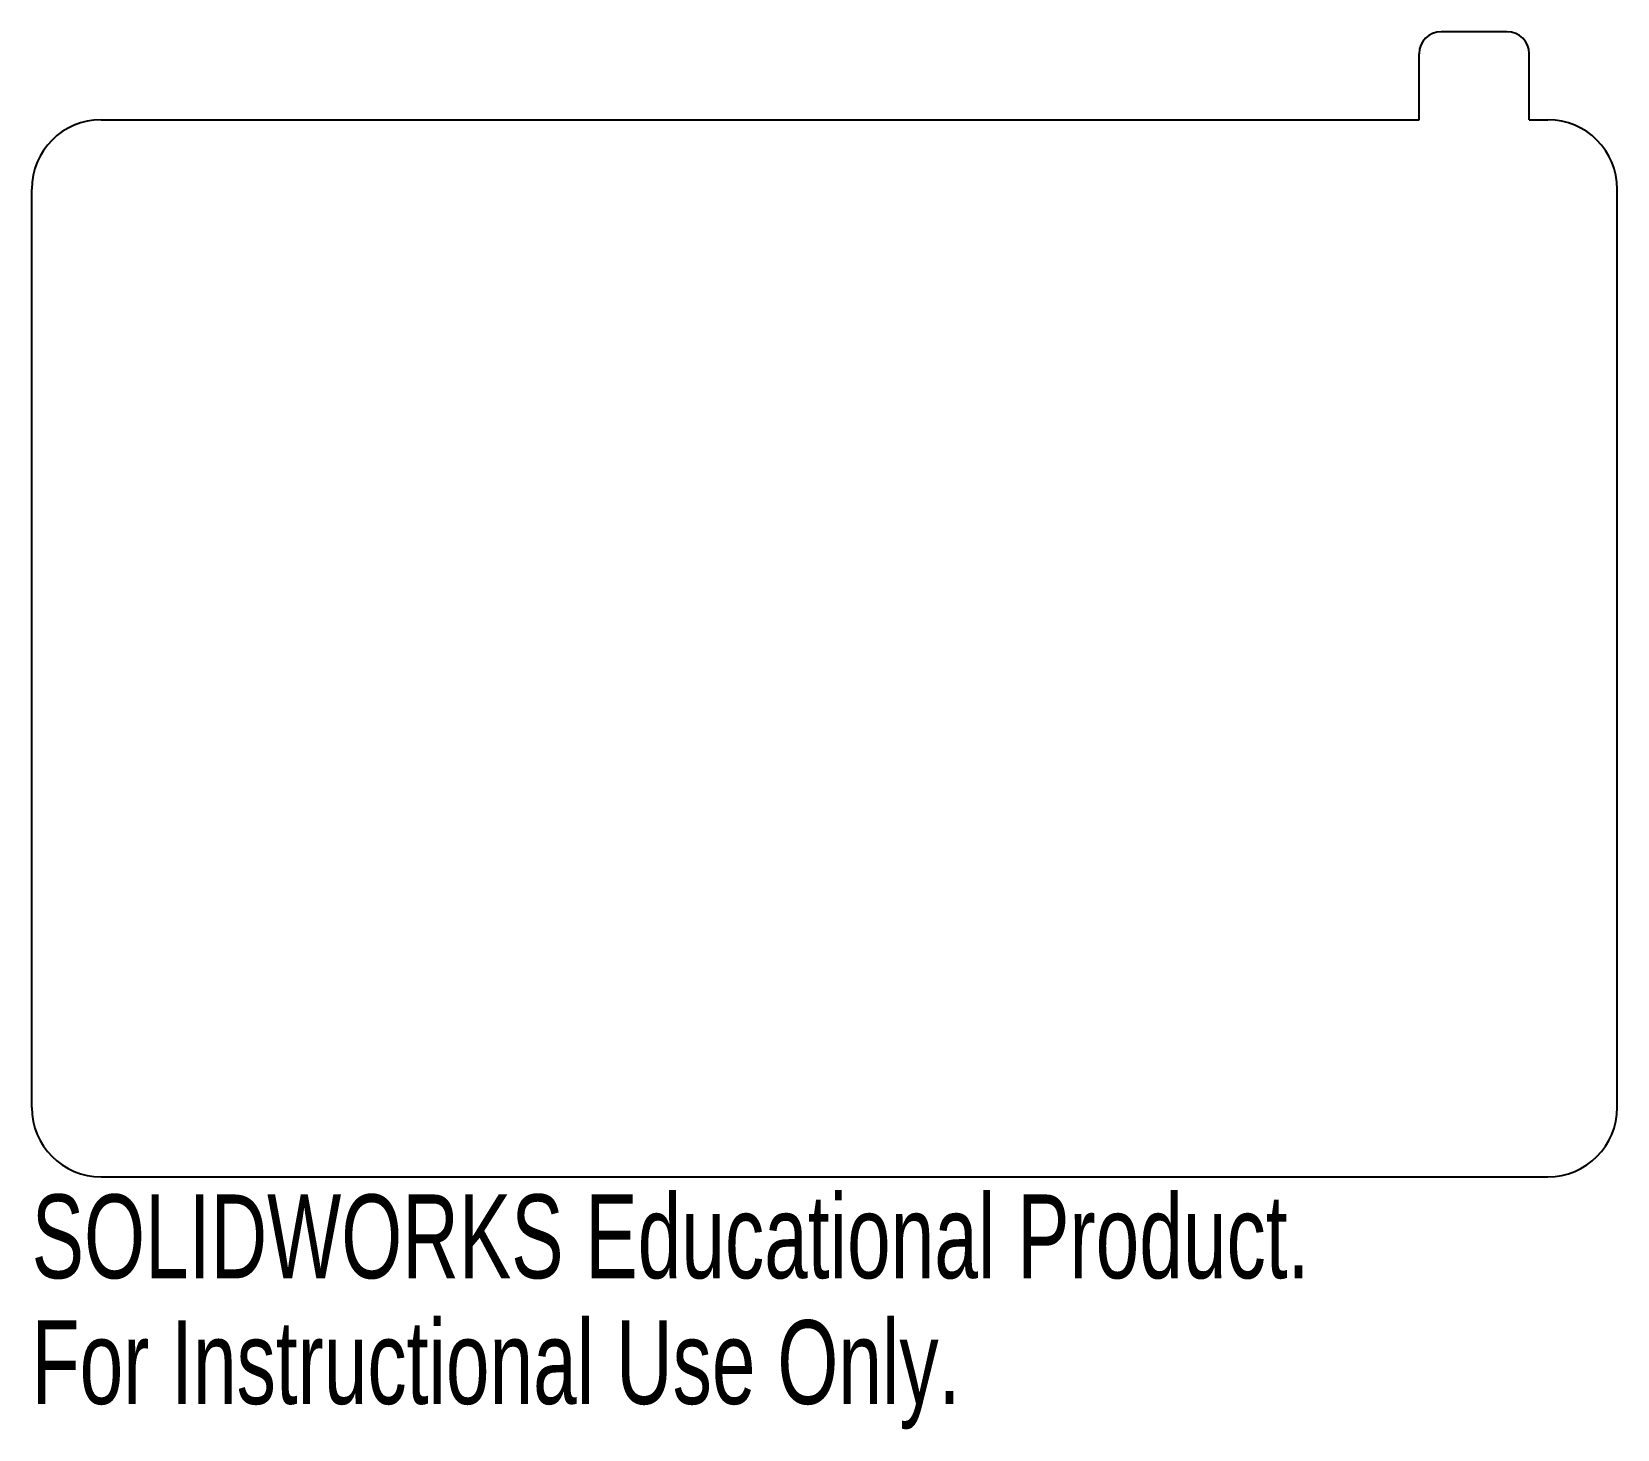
# Model space of a CAD drawing. Header units: inches. Extents: x 0 to 3.6, y -0.57 to 2.6.
import ezdxf

# ---------------------------------------------------------------- set-up
doc = ezdxf.new("R2010")
doc.units = ezdxf.units.IN
doc.header["$MEASUREMENT"] = 0
doc.styles.add('SLDTEXTSTYLE0', font='TXT', dxfattribs={"width": 0.7})

msp = doc.modelspace()

# ---------------------------------------------------------------- linework, layer by layer
at = {"color": 7, "linetype": 'Continuous', "lineweight": 25}
for p, q in [((3.35, 2.6), (3.2, 2.6)), ((3.15, 2.4), (3.15, 2.55)), ((3.4, 2.4), (3.4, 2.55)), ((0.1575, 2.4), (3.15, 2.4)), ((3.4, 2.4), (3.4425, 2.4)), ((0, 0.1575), (0, 2.2425)), ((3.6, 0.1575), (3.6, 2.2425)), ((0.1575, 0), (3.4425, 0))]:
    msp.add_line(p, q, dxfattribs=at)
for centre, radius, start, end in [((3.2, 2.55), 0.05, 90, 180), ((3.35, 2.55), 0.05, 0, 90), ((0.1575, 2.2425), 0.1575, 90, 180), ((3.4425, 2.2425), 0.1575, 0, 90), ((0.1575, 0.1575), 0.1575, 180, 270), ((3.4425, 0.1575), 0.1575, 270, 0)]:
    msp.add_arc(centre, radius, start, end, dxfattribs=at)

# ---------------------------------------------------------------- texts
at = {"color": 7, "linetype": 'Continuous', "char_height": 0.1903, "attachment_point": 1, "style": 'SLDTEXTSTYLE0'}
for s, insert in [('SOLIDWORKS Educational Product.', (0, -0.0401)), ('For Instructional Use Only.', (0, -0.3256))]:
    msp.add_mtext(s, dxfattribs=dict(at, insert=insert))

doc.saveas('drawing.dxf')
